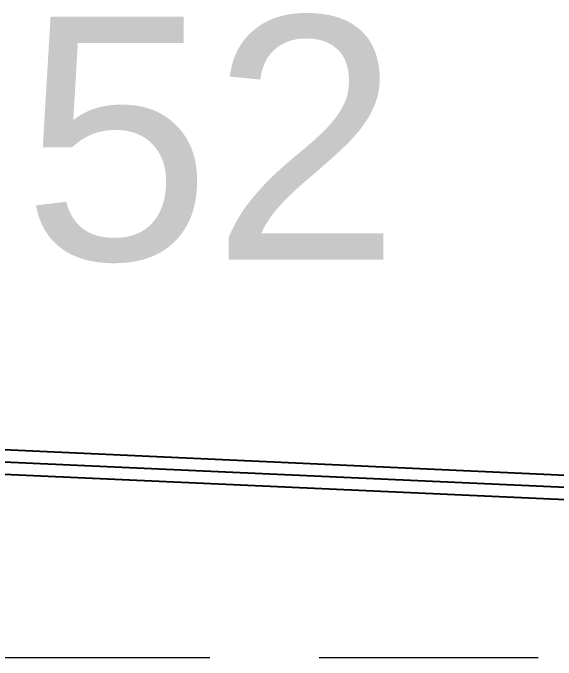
# Model space of a CAD drawing. Header units: feet. Extents: x 10084 to 13321, y 3329 to 8503.
# Drawn here: x 11656.1 to 11700.7, y 6319.5 to 6372.7 of the extents above; entities that cross this region are included whole.
import ezdxf
from ezdxf.enums import TextEntityAlignment as Align

# ---------------------------------------------------------------- set-up
doc = ezdxf.new("R2010")
doc.units = ezdxf.units.FT
doc.header["$LTSCALE"] = 40
doc.header["$MEASUREMENT"] = 0
for name, pattern in [('CENTERX2', [4, 2.5, -0.5, 0.5, -0.5]), ('DASHED', [0.75, 0.5, -0.25]), ('HIDDEN', [0.375, 0.25, -0.125])]:
    doc.linetypes.add(name, pattern=pattern)
for name, color, linetype in [('GRID', 254, 'DASHED'), ('LOT', 7, 'Continuous'), ('NAME', 6, 'Continuous'), ('STORM', 2, 'Continuous'), ('storm CL', 7, 'CENTERX2')]:
    doc.layers.add(name, color=color, linetype=linetype)
doc.styles.get("Standard").update_dxf_attribs({"font": 'ARIAL.TTF'})

msp = doc.modelspace()

# ---------------------------------------------------------------- linework, layer by layer
at = {"layer": 'GRID', "color": 252, "linetype": 'HIDDEN', "lineweight": 0, "ltscale": 1.8}
msp.add_line((10169.237, 6319.708), (13236.209, 6319.708), dxfattribs=at)
at = {"layer": 'LOT', "color": 7}
msp.add_line((11713.255, 6333.148), (11598.373, 6338.358), dxfattribs=at)
at = {"layer": 'STORM', "color": 5}
for p, q in [((11727.091, 6333.522), (11593.246, 6339.592)), ((11727, 6331.524), (11589.605, 6337.755))]:
    msp.add_line(p, q, dxfattribs=at)
at = {"layer": 'storm CL', "color": 5, "flags": 128}
msp.add_lwpolyline([(11729.618, 6332.406), (11571.984, 6339.555), (11571.984, 6339.555, 0.225959), (11524.443, 6319.504)], format="xyb", dxfattribs=at)

# ---------------------------------------------------------------- texts
at = {"layer": 'NAME', "color": 7}
msp.add_text('52', height=20, dxfattribs=at).set_placement((11656.842, 6362.422), align=Align.MIDDLE_LEFT)

doc.saveas('drawing.dxf')
